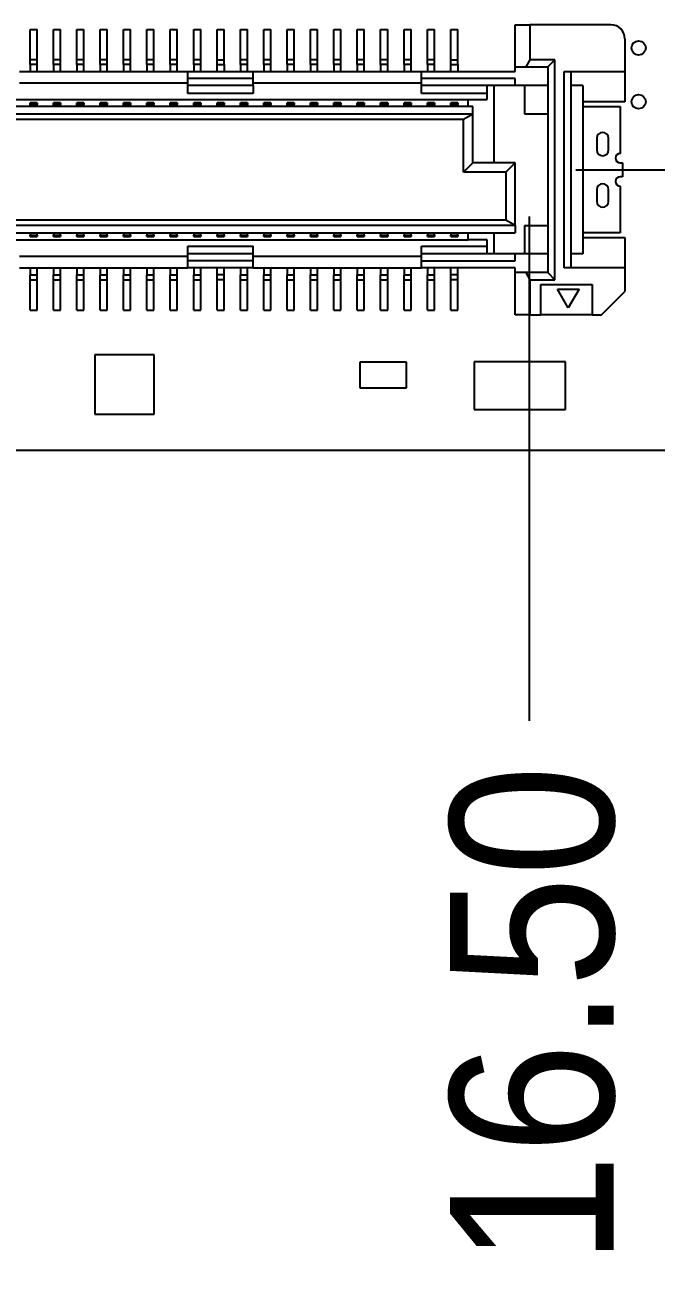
# Model space of a CAD drawing. Header units: millimetres. Extents: x 0 to 895, y 0 to 297.
# Drawn here: x 342.82 to 356.33, y 180.78 to 207.3 of the extents above; entities that cross this region are included whole.
import ezdxf

# ---------------------------------------------------------------- set-up
doc = ezdxf.new("R2010")
doc.units = ezdxf.units.MM
doc.layers.add('0-ADVANTECH-FORM', color=5, linetype='Continuous')
doc.styles.add('SLDTEXTSTYLE0', font='GOTHIC.TTF', dxfattribs={"width": 0.913})
doc.dimstyles.new('SLDDIMSTYLE1', dxfattribs={"dimtxt": 3.5, "dimasz": 3.302, "dimexe": 0, "dimexo": 0.0625, "dimgap": 0.875, "dimtad": 0, "dimtih": 1, "dimtoh": 1, "dimrnd": 1e-09, "dimzin": 12, "dimdsep": 46, "dimtxsty": 'SLDTEXTSTYLE0', "dimblk1": 'NONE', "dimblk2": 'NONE', "dimsah": 1, "dimcen": 0.09, "dimadec": 0, "dimazin": 3, "dimtfac": 1, "dimtofl": 0, "dimtmove": 0, "dimatfit": 3, "dimldrblk": 'NONE', "dimfxl": 1, "dimfrac": 2, "dimtolj": 1, "dimtzin": 12, "dimarcsym": 0})
doc.dimstyles.new('SLDDIMSTYLE3', dxfattribs={"dimtxt": 3.5, "dimasz": 3.302, "dimexe": 0, "dimexo": 0.0625, "dimgap": 0.875, "dimtad": 0, "dimtih": 1, "dimtoh": 1, "dimrnd": 1e-09, "dimzin": 4, "dimdsep": 46, "dimtxsty": 'SLDTEXTSTYLE0', "dimblk1": 'NONE', "dimblk2": 'NONE', "dimsah": 1, "dimcen": 0.09, "dimadec": 0, "dimazin": 1, "dimtfac": 1, "dimtofl": 0, "dimtmove": 0, "dimatfit": 3, "dimldrblk": 'NONE', "dimfxl": 1, "dimfrac": 2, "dimtolj": 1, "dimtzin": 12, "dimarcsym": 0})

# ---------------------------------------------------------------- blocks, each defined once
blk = doc.blocks.new('_D_12')
at = {"layer": '0-ADVANTECH-FORM', "transparency": 16777216}
blk.add_line((353.609, 203.204), (353.609, 192.416), dxfattribs=at)
at = {"layer": '0-ADVANTECH-FORM', "transparency": 16777216, "insert": (351.916, 180.778), "char_height": 3.5, "attachment_point": 1, "rotation": 90, "style": 'SLDTEXTSTYLE0'}
blk.add_mtext('16.50', dxfattribs=at)
blk = doc.blocks.new('_NONE')
blk = doc.blocks.new('_D_13')
at = {"layer": '0-ADVANTECH-FORM', "transparency": 16777216}
blk.add_line((295.909, 203.204), (295.909, 192.416), dxfattribs=at)
at = {"layer": '0-ADVANTECH-FORM', "transparency": 16777216, "insert": (294.216, 180.778), "char_height": 3.5, "attachment_point": 1, "rotation": 90, "style": 'SLDTEXTSTYLE0'}
blk.add_mtext('74.20', dxfattribs=at)
blk = doc.blocks.new('_D_15')
at = {"layer": '0-ADVANTECH-FORM', "transparency": 16777216}
blk.add_line((354.609, 204.204), (376.975, 204.204), dxfattribs=at)
at = {"layer": '0-ADVANTECH-FORM', "transparency": 16777216, "insert": (376.975, 205.897), "char_height": 3.5, "attachment_point": 1, "style": 'SLDTEXTSTYLE0'}
blk.add_mtext('6', dxfattribs=at)

msp = doc.modelspace()

# ---------------------------------------------------------------- linework, layer by layer
at = {"color": 7, "linetype": 'Continuous', "lineweight": 25}
for p, q in [((342.934, 207.204), (343.084, 207.204)), ((342.934, 206.554), (342.934, 207.204)), ((343.084, 206.554), (343.084, 207.204)), ((343.434, 207.204), (343.584, 207.204)), ((343.434, 206.554), (343.434, 207.204)), ((343.584, 206.554), (343.584, 207.204)), ((343.934, 207.204), (344.084, 207.204)), ((343.934, 206.554), (343.934, 207.204)), ((344.084, 206.554), (344.084, 207.204)), ((344.434, 207.204), (344.584, 207.204)), ((344.434, 206.554), (344.434, 207.204)), ((344.584, 206.554), (344.584, 207.204)), ((344.934, 207.204), (345.084, 207.204)), ((344.934, 206.554), (344.934, 207.204)), ((345.084, 206.554), (345.084, 207.204)), ((345.434, 207.204), (345.584, 207.204)), ((345.434, 206.554), (345.434, 207.204)), ((345.584, 206.554), (345.584, 207.204)), ((345.934, 207.204), (346.084, 207.204)), ((345.934, 206.554), (345.934, 207.204)), ((346.084, 206.554), (346.084, 207.204)), ((346.434, 207.204), (346.584, 207.204)), ((346.434, 206.554), (346.434, 207.204)), ((346.584, 206.554), (346.584, 207.204)), ((346.934, 207.204), (347.084, 207.204)), ((346.934, 206.554), (346.934, 207.204)), ((347.084, 206.554), (347.084, 207.204)), ((347.434, 207.204), (347.584, 207.204)), ((347.434, 206.554), (347.434, 207.204)), ((347.584, 206.554), (347.584, 207.204)), ((347.934, 207.204), (348.084, 207.204)), ((347.934, 206.554), (347.934, 207.204)), ((348.084, 206.554), (348.084, 207.204)), ((348.434, 207.204), (348.584, 207.204)), ((348.434, 206.554), (348.434, 207.204)), ((348.584, 206.554), (348.584, 207.204)), ((348.934, 207.204), (349.084, 207.204)), ((348.934, 206.554), (348.934, 207.204)), ((349.084, 206.554), (349.084, 207.204)), ((349.434, 207.204), (349.584, 207.204)), ((349.434, 206.554), (349.434, 207.204)), ((349.584, 206.554), (349.584, 207.204)), ((349.934, 207.204), (350.084, 207.204)), ((349.934, 206.554), (349.934, 207.204)), ((350.084, 206.554), (350.084, 207.204)), ((350.434, 207.204), (350.584, 207.204)), ((350.434, 206.554), (350.434, 207.204)), ((350.584, 206.554), (350.584, 207.204)), ((350.934, 207.204), (351.084, 207.204)), ((350.934, 206.554), (350.934, 207.204)), ((351.084, 206.554), (351.084, 207.204)), ((351.434, 207.204), (351.584, 207.204)), ((351.434, 206.554), (351.434, 207.204)), ((351.584, 206.554), (351.584, 207.204)), ((351.934, 207.204), (352.084, 207.204)), ((351.934, 206.554), (351.934, 207.204)), ((352.084, 206.554), (352.084, 207.204)), ((353.309, 206.404), (353.309, 207.304)), ((353.309, 207.304), (353.626, 207.304)), ((353.626, 207.304), (353.626, 206.554)), ((355.359, 207.304), (353.626, 207.304)), ((355.659, 207.004), (355.659, 206.304)), ((343.084, 206.554), (342.934, 206.554)), ((342.934, 206.454), (342.934, 206.554)), ((342.934, 206.454), (342.934, 206.304)), ((343.084, 206.454), (342.934, 206.454)), ((343.084, 206.454), (343.084, 206.554)), ((343.084, 206.304), (343.084, 206.454)), ((343.584, 206.554), (343.434, 206.554)), ((343.434, 206.454), (343.434, 206.554)), ((343.434, 206.454), (343.434, 206.304)), ((343.584, 206.454), (343.434, 206.454)), ((343.584, 206.454), (343.584, 206.554)), ((343.584, 206.304), (343.584, 206.454)), ((344.084, 206.554), (343.934, 206.554)), ((343.934, 206.454), (343.934, 206.554)), ((343.934, 206.454), (343.934, 206.304)), ((344.084, 206.454), (343.934, 206.454)), ((344.084, 206.454), (344.084, 206.554)), ((344.084, 206.304), (344.084, 206.454)), ((344.584, 206.554), (344.434, 206.554)), ((344.434, 206.454), (344.434, 206.554)), ((344.434, 206.454), (344.434, 206.304)), ((344.584, 206.454), (344.434, 206.454)), ((344.584, 206.454), (344.584, 206.554)), ((344.584, 206.304), (344.584, 206.454)), ((345.084, 206.554), (344.934, 206.554)), ((344.934, 206.454), (344.934, 206.554)), ((344.934, 206.454), (344.934, 206.304)), ((345.084, 206.454), (344.934, 206.454)), ((345.084, 206.454), (345.084, 206.554)), ((345.084, 206.304), (345.084, 206.454)), ((345.584, 206.554), (345.434, 206.554)), ((345.434, 206.454), (345.434, 206.554)), ((345.434, 206.454), (345.434, 206.304)), ((345.584, 206.454), (345.434, 206.454)), ((345.584, 206.454), (345.584, 206.554)), ((345.584, 206.304), (345.584, 206.454)), ((346.084, 206.554), (345.934, 206.554)), ((345.934, 206.454), (345.934, 206.554)), ((346.084, 206.454), (345.934, 206.454)), ((345.934, 206.454), (345.934, 206.304)), ((346.084, 206.454), (346.084, 206.554)), ((346.084, 206.304), (346.084, 206.454)), ((346.584, 206.554), (346.434, 206.554)), ((346.434, 206.454), (346.434, 206.554)), ((346.584, 206.454), (346.434, 206.454)), ((346.434, 206.454), (346.434, 206.304)), ((346.584, 206.454), (346.584, 206.554)), ((346.584, 206.304), (346.584, 206.454)), ((346.934, 206.554), (347.084, 206.554)), ((346.934, 206.454), (346.934, 206.554)), ((346.934, 206.304), (346.934, 206.454)), ((346.934, 206.454), (347.084, 206.454)), ((347.084, 206.454), (347.084, 206.554)), ((347.084, 206.454), (347.084, 206.304)), ((347.584, 206.554), (347.434, 206.554)), ((347.434, 206.454), (347.434, 206.554)), ((347.584, 206.454), (347.434, 206.454)), ((347.434, 206.454), (347.434, 206.304)), ((347.584, 206.454), (347.584, 206.554)), ((347.584, 206.304), (347.584, 206.454)), ((348.084, 206.554), (347.934, 206.554)), ((347.934, 206.454), (347.934, 206.554)), ((347.934, 206.454), (347.934, 206.304)), ((348.084, 206.454), (347.934, 206.454)), ((348.084, 206.454), (348.084, 206.554)), ((348.084, 206.304), (348.084, 206.454)), ((348.584, 206.554), (348.434, 206.554)), ((348.434, 206.454), (348.434, 206.554)), ((348.434, 206.454), (348.434, 206.304)), ((348.584, 206.454), (348.434, 206.454)), ((348.584, 206.454), (348.584, 206.554)), ((348.584, 206.304), (348.584, 206.454)), ((349.084, 206.554), (348.934, 206.554)), ((348.934, 206.454), (348.934, 206.554)), ((349.084, 206.454), (348.934, 206.454)), ((348.934, 206.454), (348.934, 206.304)), ((349.084, 206.454), (349.084, 206.554)), ((349.084, 206.304), (349.084, 206.454)), ((349.584, 206.554), (349.434, 206.554)), ((349.434, 206.454), (349.434, 206.554)), ((349.584, 206.454), (349.434, 206.454)), ((349.434, 206.454), (349.434, 206.304)), ((349.584, 206.454), (349.584, 206.554)), ((349.584, 206.304), (349.584, 206.454)), ((350.084, 206.554), (349.934, 206.554)), ((349.934, 206.454), (349.934, 206.554)), ((350.084, 206.454), (349.934, 206.454)), ((349.934, 206.454), (349.934, 206.304)), ((350.084, 206.454), (350.084, 206.554)), ((350.084, 206.304), (350.084, 206.454)), ((350.584, 206.554), (350.434, 206.554)), ((350.434, 206.454), (350.434, 206.554)), ((350.584, 206.454), (350.434, 206.454)), ((350.434, 206.454), (350.434, 206.304)), ((350.584, 206.454), (350.584, 206.554)), ((350.584, 206.304), (350.584, 206.454)), ((351.084, 206.554), (350.934, 206.554)), ((350.934, 206.454), (350.934, 206.554)), ((351.084, 206.454), (350.934, 206.454)), ((350.934, 206.454), (350.934, 206.304)), ((351.084, 206.454), (351.084, 206.554)), ((351.084, 206.304), (351.084, 206.454)), ((351.584, 206.554), (351.434, 206.554)), ((351.434, 206.454), (351.434, 206.554)), ((351.434, 206.454), (351.434, 206.304)), ((351.584, 206.454), (351.434, 206.454)), ((351.584, 206.454), (351.584, 206.554)), ((351.584, 206.304), (351.584, 206.454)), ((351.934, 206.554), (352.084, 206.554)), ((351.934, 206.454), (351.934, 206.554)), ((351.934, 206.304), (351.934, 206.454)), ((351.934, 206.454), (352.084, 206.454)), ((352.084, 206.454), (352.084, 206.554)), ((352.084, 206.454), (352.084, 206.304)), ((353.309, 206.404), (353.54, 206.404)), ((353.309, 206.304), (353.309, 206.404)), ((353.626, 206.554), (353.54, 206.404)), ((353.54, 206.404), (354.009, 206.404)), ((354.159, 206.554), (353.626, 206.554)), ((354.159, 206.554), (354.009, 206.404)), ((354.009, 206.404), (354.009, 202.004)), ((354.159, 201.854), (354.159, 206.554)), ((342.709, 206.304), (346.309, 206.304)), ((346.309, 206.154), (346.309, 206.304)), ((346.309, 206.304), (347.709, 206.304)), ((347.709, 206.154), (346.309, 206.154)), ((346.309, 206.004), (346.309, 206.154)), ((347.709, 206.154), (347.709, 206.304)), ((347.709, 206.304), (351.309, 206.304)), ((347.709, 206.004), (347.709, 206.154)), ((351.309, 206.154), (351.309, 206.304)), ((351.309, 206.304), (353.309, 206.304)), ((353.309, 206.154), (351.309, 206.154)), ((351.309, 206.004), (351.309, 206.154)), ((353.309, 206.004), (353.309, 206.154)), ((354.359, 206.304), (355.659, 206.304)), ((354.359, 202.104), (354.359, 206.304)), ((354.509, 202.104), (354.509, 206.304)), ((355.659, 206.304), (355.659, 205.654)), ((346.309, 206.054), (342.709, 206.054)), ((347.709, 206.004), (346.309, 206.004)), ((346.309, 205.834), (346.309, 206.004)), ((351.309, 206.054), (347.709, 206.054)), ((347.709, 206.004), (347.709, 205.834)), ((353.309, 206.004), (351.309, 206.004)), ((351.309, 205.834), (351.309, 206.004)), ((352.709, 205.834), (352.709, 206.004)), ((352.859, 204.354), (352.859, 206.004)), ((354.009, 206.004), (353.309, 206.004)), ((353.509, 206.004), (353.509, 205.404)), ((354.759, 206.004), (354.509, 206.004)), ((354.759, 206.004), (354.759, 202.404)), ((297.209, 205.704), (352.309, 205.704)), ((343.084, 205.634), (342.934, 205.634)), ((342.934, 205.601), (342.934, 205.634)), ((342.934, 205.554), (342.934, 205.601)), ((343.084, 205.601), (342.934, 205.601)), ((343.084, 205.634), (343.084, 205.601)), ((343.084, 205.554), (343.084, 205.601)), ((343.584, 205.634), (343.434, 205.634)), ((343.434, 205.601), (343.434, 205.634)), ((343.434, 205.554), (343.434, 205.601)), ((343.584, 205.601), (343.434, 205.601)), ((343.584, 205.634), (343.584, 205.601)), ((343.584, 205.554), (343.584, 205.601)), ((344.084, 205.634), (343.934, 205.634)), ((343.934, 205.601), (343.934, 205.634)), ((343.934, 205.554), (343.934, 205.601)), ((344.084, 205.601), (343.934, 205.601)), ((344.084, 205.634), (344.084, 205.601)), ((344.084, 205.554), (344.084, 205.601)), ((344.584, 205.634), (344.434, 205.634)), ((344.434, 205.601), (344.434, 205.634)), ((344.434, 205.554), (344.434, 205.601)), ((344.584, 205.601), (344.434, 205.601)), ((344.584, 205.634), (344.584, 205.601)), ((344.584, 205.554), (344.584, 205.601)), ((345.084, 205.634), (344.934, 205.634)), ((344.934, 205.601), (344.934, 205.634)), ((344.934, 205.554), (344.934, 205.601)), ((345.084, 205.601), (344.934, 205.601)), ((345.084, 205.634), (345.084, 205.601)), ((345.084, 205.554), (345.084, 205.601)), ((345.584, 205.634), (345.434, 205.634)), ((345.434, 205.601), (345.434, 205.634)), ((345.434, 205.554), (345.434, 205.601)), ((345.584, 205.601), (345.434, 205.601)), ((345.584, 205.634), (345.584, 205.601)), ((345.584, 205.554), (345.584, 205.601)), ((346.084, 205.634), (345.934, 205.634)), ((345.934, 205.601), (345.934, 205.634)), ((345.934, 205.554), (345.934, 205.601)), ((346.084, 205.601), (345.934, 205.601)), ((346.084, 205.634), (346.084, 205.601)), ((346.084, 205.554), (346.084, 205.601)), ((347.709, 205.834), (346.309, 205.834)), ((346.584, 205.634), (346.434, 205.634)), ((346.434, 205.601), (346.434, 205.634)), ((346.434, 205.554), (346.434, 205.601)), ((346.584, 205.601), (346.434, 205.601)), ((346.584, 205.634), (346.584, 205.601)), ((346.584, 205.554), (346.584, 205.601)), ((347.084, 205.634), (346.934, 205.634)), ((346.934, 205.601), (346.934, 205.634)), ((346.934, 205.554), (346.934, 205.601)), ((347.084, 205.601), (346.934, 205.601)), ((347.084, 205.634), (347.084, 205.601)), ((347.084, 205.554), (347.084, 205.601)), ((347.584, 205.634), (347.434, 205.634)), ((347.434, 205.601), (347.434, 205.634)), ((347.434, 205.554), (347.434, 205.601)), ((347.584, 205.601), (347.434, 205.601)), ((347.584, 205.634), (347.584, 205.601)), ((347.584, 205.554), (347.584, 205.601)), ((348.084, 205.634), (347.934, 205.634)), ((347.934, 205.601), (347.934, 205.634)), ((347.934, 205.554), (347.934, 205.601)), ((348.084, 205.601), (347.934, 205.601)), ((348.084, 205.634), (348.084, 205.601)), ((348.084, 205.554), (348.084, 205.601)), ((348.584, 205.634), (348.434, 205.634)), ((348.434, 205.601), (348.434, 205.634)), ((348.434, 205.554), (348.434, 205.601)), ((348.584, 205.601), (348.434, 205.601)), ((348.584, 205.634), (348.584, 205.601)), ((348.584, 205.554), (348.584, 205.601)), ((349.084, 205.634), (348.934, 205.634)), ((348.934, 205.601), (348.934, 205.634)), ((348.934, 205.554), (348.934, 205.601)), ((349.084, 205.601), (348.934, 205.601)), ((349.084, 205.634), (349.084, 205.601)), ((349.084, 205.554), (349.084, 205.601)), ((349.584, 205.634), (349.434, 205.634)), ((349.434, 205.601), (349.434, 205.634)), ((349.434, 205.554), (349.434, 205.601)), ((349.584, 205.601), (349.434, 205.601)), ((349.584, 205.634), (349.584, 205.601)), ((349.584, 205.554), (349.584, 205.601)), ((350.084, 205.634), (349.934, 205.634)), ((349.934, 205.601), (349.934, 205.634)), ((349.934, 205.554), (349.934, 205.601)), ((350.084, 205.601), (349.934, 205.601)), ((350.084, 205.634), (350.084, 205.601)), ((350.084, 205.554), (350.084, 205.601)), ((350.584, 205.634), (350.434, 205.634)), ((350.434, 205.601), (350.434, 205.634)), ((350.434, 205.554), (350.434, 205.601)), ((350.584, 205.601), (350.434, 205.601)), ((350.584, 205.634), (350.584, 205.601)), ((350.584, 205.554), (350.584, 205.601)), ((351.084, 205.634), (350.934, 205.634)), ((350.934, 205.601), (350.934, 205.634)), ((350.934, 205.554), (350.934, 205.601)), ((351.084, 205.601), (350.934, 205.601)), ((351.084, 205.634), (351.084, 205.601)), ((351.084, 205.554), (351.084, 205.601)), ((352.709, 205.834), (351.309, 205.834)), ((351.584, 205.634), (351.434, 205.634)), ((351.434, 205.601), (351.434, 205.634)), ((351.434, 205.554), (351.434, 205.601)), ((351.584, 205.601), (351.434, 205.601)), ((351.584, 205.634), (351.584, 205.601)), ((351.584, 205.554), (351.584, 205.601)), ((352.084, 205.634), (351.934, 205.634)), ((351.934, 205.601), (351.934, 205.634)), ((351.934, 205.554), (351.934, 205.601)), ((352.084, 205.601), (351.934, 205.601)), ((352.084, 205.634), (352.084, 205.601)), ((352.084, 205.554), (352.084, 205.601)), ((352.309, 205.554), (352.309, 205.704)), ((352.309, 205.704), (352.709, 205.704)), ((352.709, 205.704), (352.709, 205.834)), ((355.659, 205.654), (354.759, 205.654)), ((352.409, 205.554), (297.109, 205.554)), ((352.409, 205.394), (297.109, 205.394)), ((352.409, 205.394), (352.209, 205.28)), ((352.409, 205.394), (352.409, 205.554)), ((352.409, 204.354), (352.409, 205.394)), ((353.509, 205.404), (354.009, 205.404)), ((354.759, 205.554), (355.559, 205.554)), ((355.559, 205.554), (355.559, 204.554)), ((352.209, 205.28), (297.309, 205.28)), ((352.209, 204.154), (352.209, 205.28)), ((355.059, 204.879), (355.059, 204.629)), ((355.309, 204.629), (355.309, 204.879)), ((352.409, 204.354), (352.209, 204.154)), ((353.309, 204.354), (352.409, 204.354)), ((353.309, 204.354), (353.109, 204.154)), ((353.309, 203.014), (353.309, 204.354)), ((355.559, 204.354), (355.609, 204.354)), ((355.609, 204.354), (355.609, 204.054)), ((353.109, 204.154), (352.209, 204.154)), ((353.109, 204.154), (353.109, 203.129)), ((355.609, 204.054), (355.559, 204.054)), ((355.059, 203.779), (355.059, 203.529)), ((355.309, 203.529), (355.309, 203.779)), ((355.559, 203.854), (355.559, 202.854)), ((353.309, 203.014), (296.209, 203.014)), ((353.109, 203.129), (296.409, 203.129)), ((353.309, 203.014), (353.109, 203.129)), ((353.309, 203.014), (353.309, 202.854)), ((354.009, 203.004), (353.509, 203.004)), ((353.509, 203.004), (353.509, 202.404)), ((296.209, 202.854), (353.309, 202.854)), ((297.209, 202.704), (352.309, 202.704)), ((342.934, 202.854), (342.934, 202.808)), ((342.934, 202.808), (343.084, 202.808)), ((342.934, 202.774), (342.934, 202.808)), ((342.934, 202.774), (343.084, 202.774)), ((343.084, 202.808), (343.084, 202.854)), ((343.084, 202.808), (343.084, 202.774)), ((343.434, 202.854), (343.434, 202.808)), ((343.434, 202.808), (343.584, 202.808)), ((343.434, 202.774), (343.434, 202.808)), ((343.434, 202.774), (343.584, 202.774)), ((343.584, 202.808), (343.584, 202.854)), ((343.584, 202.808), (343.584, 202.774)), ((343.934, 202.854), (343.934, 202.808)), ((343.934, 202.808), (344.084, 202.808)), ((343.934, 202.774), (343.934, 202.808)), ((343.934, 202.774), (344.084, 202.774)), ((344.084, 202.808), (344.084, 202.854)), ((344.084, 202.808), (344.084, 202.774)), ((344.434, 202.854), (344.434, 202.808)), ((344.434, 202.808), (344.584, 202.808)), ((344.434, 202.774), (344.434, 202.808)), ((344.434, 202.774), (344.584, 202.774)), ((344.584, 202.808), (344.584, 202.854)), ((344.584, 202.808), (344.584, 202.774)), ((344.934, 202.854), (344.934, 202.808)), ((344.934, 202.808), (345.084, 202.808)), ((344.934, 202.774), (344.934, 202.808)), ((344.934, 202.774), (345.084, 202.774)), ((345.084, 202.808), (345.084, 202.854)), ((345.084, 202.808), (345.084, 202.774)), ((345.434, 202.854), (345.434, 202.808)), ((345.434, 202.808), (345.584, 202.808)), ((345.434, 202.774), (345.434, 202.808)), ((345.434, 202.774), (345.584, 202.774)), ((345.584, 202.808), (345.584, 202.854)), ((345.584, 202.808), (345.584, 202.774)), ((345.934, 202.854), (345.934, 202.808)), ((345.934, 202.808), (346.084, 202.808)), ((345.934, 202.774), (345.934, 202.808)), ((345.934, 202.774), (346.084, 202.774)), ((346.084, 202.808), (346.084, 202.854)), ((346.084, 202.808), (346.084, 202.774)), ((346.434, 202.854), (346.434, 202.808)), ((346.434, 202.808), (346.584, 202.808)), ((346.434, 202.774), (346.434, 202.808)), ((346.434, 202.774), (346.584, 202.774)), ((346.584, 202.808), (346.584, 202.854)), ((346.584, 202.808), (346.584, 202.774)), ((346.934, 202.854), (346.934, 202.808)), ((346.934, 202.808), (347.084, 202.808)), ((346.934, 202.774), (346.934, 202.808)), ((346.934, 202.774), (347.084, 202.774)), ((347.084, 202.808), (347.084, 202.854)), ((347.084, 202.808), (347.084, 202.774)), ((347.434, 202.854), (347.434, 202.808)), ((347.434, 202.808), (347.584, 202.808)), ((347.434, 202.774), (347.434, 202.808)), ((347.434, 202.774), (347.584, 202.774)), ((347.584, 202.808), (347.584, 202.854)), ((347.584, 202.808), (347.584, 202.774)), ((347.934, 202.854), (347.934, 202.808)), ((347.934, 202.808), (348.084, 202.808)), ((347.934, 202.774), (347.934, 202.808)), ((347.934, 202.774), (348.084, 202.774)), ((348.084, 202.808), (348.084, 202.854)), ((348.084, 202.808), (348.084, 202.774)), ((348.434, 202.854), (348.434, 202.808)), ((348.434, 202.808), (348.584, 202.808)), ((348.434, 202.774), (348.434, 202.808)), ((348.434, 202.774), (348.584, 202.774)), ((348.584, 202.808), (348.584, 202.854)), ((348.584, 202.808), (348.584, 202.774)), ((348.934, 202.854), (348.934, 202.808)), ((348.934, 202.808), (349.084, 202.808)), ((348.934, 202.774), (348.934, 202.808)), ((348.934, 202.774), (349.084, 202.774)), ((349.084, 202.808), (349.084, 202.854)), ((349.084, 202.808), (349.084, 202.774)), ((349.434, 202.854), (349.434, 202.808)), ((349.434, 202.808), (349.584, 202.808)), ((349.434, 202.774), (349.434, 202.808)), ((349.434, 202.774), (349.584, 202.774)), ((349.584, 202.808), (349.584, 202.854)), ((349.584, 202.808), (349.584, 202.774)), ((349.934, 202.854), (349.934, 202.808)), ((349.934, 202.808), (350.084, 202.808)), ((349.934, 202.774), (349.934, 202.808)), ((349.934, 202.774), (350.084, 202.774)), ((350.084, 202.808), (350.084, 202.854)), ((350.084, 202.808), (350.084, 202.774)), ((350.434, 202.854), (350.434, 202.808)), ((350.434, 202.808), (350.584, 202.808)), ((350.434, 202.774), (350.434, 202.808)), ((350.434, 202.774), (350.584, 202.774)), ((350.584, 202.808), (350.584, 202.854)), ((350.584, 202.808), (350.584, 202.774)), ((350.934, 202.854), (350.934, 202.808)), ((350.934, 202.808), (351.084, 202.808)), ((350.934, 202.774), (350.934, 202.808)), ((350.934, 202.774), (351.084, 202.774)), ((351.084, 202.808), (351.084, 202.854)), ((351.084, 202.808), (351.084, 202.774)), ((351.434, 202.854), (351.434, 202.808)), ((351.434, 202.808), (351.584, 202.808)), ((351.434, 202.774), (351.434, 202.808)), ((351.434, 202.774), (351.584, 202.774)), ((351.584, 202.808), (351.584, 202.854)), ((351.584, 202.808), (351.584, 202.774)), ((351.934, 202.854), (351.934, 202.808)), ((351.934, 202.808), (352.084, 202.808)), ((351.934, 202.774), (351.934, 202.808)), ((351.934, 202.774), (352.084, 202.774)), ((352.084, 202.808), (352.084, 202.854)), ((352.084, 202.808), (352.084, 202.774)), ((352.309, 202.704), (352.309, 202.854)), ((352.709, 202.704), (352.309, 202.704)), ((352.709, 202.574), (352.709, 202.704)), ((352.859, 202.404), (352.859, 202.854)), ((355.559, 202.854), (354.759, 202.854)), ((354.759, 202.754), (355.659, 202.754)), ((355.659, 202.754), (355.659, 202.104)), ((346.309, 202.574), (347.709, 202.574)), ((346.309, 202.404), (346.309, 202.574)), ((346.309, 202.254), (346.309, 202.404)), ((347.709, 202.404), (346.309, 202.404)), ((347.709, 202.404), (347.709, 202.574)), ((347.709, 202.254), (347.709, 202.404)), ((351.309, 202.574), (352.709, 202.574)), ((351.309, 202.404), (351.309, 202.574)), ((353.309, 202.404), (351.309, 202.404)), ((351.309, 202.254), (351.309, 202.404)), ((352.709, 202.404), (352.709, 202.574)), ((353.309, 202.254), (353.309, 202.404)), ((354.009, 202.404), (353.309, 202.404)), ((354.759, 202.404), (354.509, 202.404)), ((342.709, 202.354), (346.309, 202.354)), ((347.709, 202.254), (346.309, 202.254)), ((346.309, 202.104), (346.309, 202.254)), ((347.709, 202.354), (351.309, 202.354)), ((347.709, 202.104), (347.709, 202.254)), ((351.309, 202.104), (351.309, 202.254)), ((351.309, 202.254), (353.309, 202.254)), ((342.709, 202.104), (346.309, 202.104)), ((342.934, 202.104), (342.934, 201.954)), ((342.934, 201.954), (343.084, 201.954)), ((342.934, 201.854), (342.934, 201.954)), ((343.084, 201.954), (343.084, 202.104)), ((343.084, 201.854), (343.084, 201.954)), ((343.434, 202.104), (343.434, 201.954)), ((343.434, 201.954), (343.584, 201.954)), ((343.434, 201.854), (343.434, 201.954)), ((343.584, 201.954), (343.584, 202.104)), ((343.584, 201.854), (343.584, 201.954)), ((343.934, 202.104), (343.934, 201.954)), ((343.934, 201.954), (344.084, 201.954)), ((343.934, 201.854), (343.934, 201.954)), ((344.084, 201.954), (344.084, 202.104)), ((344.084, 201.854), (344.084, 201.954)), ((344.434, 202.104), (344.434, 201.954)), ((344.434, 201.954), (344.584, 201.954)), ((344.434, 201.854), (344.434, 201.954)), ((344.584, 201.954), (344.584, 202.104)), ((344.584, 201.854), (344.584, 201.954)), ((344.934, 202.104), (344.934, 201.954)), ((344.934, 201.954), (345.084, 201.954)), ((344.934, 201.854), (344.934, 201.954)), ((345.084, 201.954), (345.084, 202.104)), ((345.084, 201.854), (345.084, 201.954)), ((345.434, 202.104), (345.434, 201.954)), ((345.434, 201.954), (345.584, 201.954)), ((345.434, 201.854), (345.434, 201.954)), ((345.584, 201.954), (345.584, 202.104)), ((345.584, 201.854), (345.584, 201.954)), ((345.934, 202.104), (345.934, 201.954)), ((345.934, 201.954), (346.084, 201.954)), ((345.934, 201.854), (345.934, 201.954)), ((346.084, 201.954), (346.084, 202.104)), ((346.084, 201.854), (346.084, 201.954)), ((347.709, 202.104), (346.309, 202.104)), ((346.434, 202.104), (346.434, 201.954)), ((346.434, 201.954), (346.584, 201.954)), ((346.434, 201.854), (346.434, 201.954)), ((346.584, 201.954), (346.584, 202.104)), ((346.584, 201.854), (346.584, 201.954)), ((346.934, 201.954), (346.934, 202.104)), ((347.084, 201.954), (346.934, 201.954)), ((346.934, 201.854), (346.934, 201.954)), ((347.084, 201.954), (347.084, 202.104)), ((347.084, 201.854), (347.084, 201.954)), ((347.434, 202.104), (347.434, 201.954)), ((347.434, 201.954), (347.584, 201.954)), ((347.434, 201.854), (347.434, 201.954)), ((347.584, 201.954), (347.584, 202.104)), ((347.584, 201.854), (347.584, 201.954)), ((347.709, 202.104), (351.309, 202.104)), ((347.934, 202.104), (347.934, 201.954)), ((347.934, 201.954), (348.084, 201.954)), ((347.934, 201.854), (347.934, 201.954)), ((348.084, 201.954), (348.084, 202.104)), ((348.084, 201.854), (348.084, 201.954)), ((348.434, 202.104), (348.434, 201.954)), ((348.434, 201.954), (348.584, 201.954)), ((348.434, 201.854), (348.434, 201.954)), ((348.584, 201.954), (348.584, 202.104)), ((348.584, 201.854), (348.584, 201.954)), ((348.934, 202.104), (348.934, 201.954)), ((348.934, 201.954), (349.084, 201.954)), ((348.934, 201.854), (348.934, 201.954)), ((349.084, 201.954), (349.084, 202.104)), ((349.084, 201.854), (349.084, 201.954)), ((349.434, 202.104), (349.434, 201.954)), ((349.434, 201.954), (349.584, 201.954)), ((349.434, 201.854), (349.434, 201.954)), ((349.584, 201.954), (349.584, 202.104)), ((349.584, 201.854), (349.584, 201.954)), ((349.934, 202.104), (349.934, 201.954)), ((349.934, 201.954), (350.084, 201.954)), ((349.934, 201.854), (349.934, 201.954)), ((350.084, 201.954), (350.084, 202.104)), ((350.084, 201.854), (350.084, 201.954)), ((350.434, 202.104), (350.434, 201.954)), ((350.434, 201.954), (350.584, 201.954)), ((350.434, 201.854), (350.434, 201.954)), ((350.584, 201.954), (350.584, 202.104)), ((350.584, 201.854), (350.584, 201.954)), ((350.934, 202.104), (350.934, 201.954)), ((350.934, 201.954), (351.084, 201.954)), ((350.934, 201.854), (350.934, 201.954)), ((351.084, 201.954), (351.084, 202.104)), ((351.084, 201.854), (351.084, 201.954)), ((353.309, 202.104), (351.309, 202.104)), ((351.434, 202.104), (351.434, 201.954)), ((351.434, 201.954), (351.584, 201.954)), ((351.434, 201.854), (351.434, 201.954)), ((351.584, 201.954), (351.584, 202.104)), ((351.584, 201.854), (351.584, 201.954)), ((351.934, 201.954), (351.934, 202.104)), ((352.084, 201.954), (351.934, 201.954)), ((351.934, 201.854), (351.934, 201.954)), ((352.084, 201.954), (352.084, 202.104)), ((352.084, 201.854), (352.084, 201.954)), ((353.309, 202.004), (353.309, 202.104)), ((353.54, 202.004), (353.309, 202.004)), ((353.309, 201.104), (353.309, 202.004)), ((353.54, 202.004), (353.626, 201.854)), ((354.009, 202.004), (353.54, 202.004)), ((354.009, 202.004), (354.159, 201.854)), ((355.659, 202.104), (354.359, 202.104)), ((355.659, 202.104), (355.659, 201.604)), ((342.934, 201.854), (343.084, 201.854)), ((342.934, 201.204), (342.934, 201.854)), ((343.084, 201.204), (343.084, 201.854)), ((343.434, 201.854), (343.584, 201.854)), ((343.434, 201.204), (343.434, 201.854)), ((343.584, 201.204), (343.584, 201.854)), ((343.934, 201.854), (344.084, 201.854)), ((343.934, 201.204), (343.934, 201.854)), ((344.084, 201.204), (344.084, 201.854)), ((344.434, 201.854), (344.584, 201.854)), ((344.434, 201.204), (344.434, 201.854)), ((344.584, 201.204), (344.584, 201.854)), ((344.934, 201.854), (345.084, 201.854)), ((344.934, 201.204), (344.934, 201.854)), ((345.084, 201.204), (345.084, 201.854)), ((345.434, 201.854), (345.584, 201.854)), ((345.434, 201.204), (345.434, 201.854)), ((345.584, 201.204), (345.584, 201.854)), ((345.934, 201.854), (346.084, 201.854)), ((345.934, 201.204), (345.934, 201.854)), ((346.084, 201.204), (346.084, 201.854)), ((346.434, 201.854), (346.584, 201.854)), ((346.434, 201.204), (346.434, 201.854)), ((346.584, 201.204), (346.584, 201.854)), ((347.084, 201.854), (346.934, 201.854)), ((346.934, 201.204), (346.934, 201.854)), ((347.084, 201.204), (347.084, 201.854)), ((347.434, 201.854), (347.584, 201.854)), ((347.434, 201.204), (347.434, 201.854)), ((347.584, 201.204), (347.584, 201.854)), ((347.934, 201.854), (348.084, 201.854)), ((347.934, 201.204), (347.934, 201.854)), ((348.084, 201.204), (348.084, 201.854)), ((348.434, 201.854), (348.584, 201.854)), ((348.434, 201.204), (348.434, 201.854)), ((348.584, 201.204), (348.584, 201.854)), ((348.934, 201.854), (349.084, 201.854)), ((348.934, 201.204), (348.934, 201.854)), ((349.084, 201.204), (349.084, 201.854)), ((349.434, 201.854), (349.584, 201.854)), ((349.434, 201.204), (349.434, 201.854)), ((349.584, 201.204), (349.584, 201.854)), ((349.934, 201.854), (350.084, 201.854)), ((349.934, 201.204), (349.934, 201.854)), ((350.084, 201.204), (350.084, 201.854)), ((350.434, 201.854), (350.584, 201.854)), ((350.434, 201.204), (350.434, 201.854)), ((350.584, 201.204), (350.584, 201.854)), ((350.934, 201.854), (351.084, 201.854)), ((350.934, 201.204), (350.934, 201.854)), ((351.084, 201.204), (351.084, 201.854)), ((351.434, 201.854), (351.584, 201.854)), ((351.434, 201.204), (351.434, 201.854)), ((351.584, 201.204), (351.584, 201.854)), ((352.084, 201.854), (351.934, 201.854)), ((351.934, 201.204), (351.934, 201.854)), ((352.084, 201.204), (352.084, 201.854)), ((353.626, 201.854), (353.626, 201.104)), ((353.626, 201.854), (354.159, 201.854)), ((353.859, 201.754), (354.959, 201.754)), ((353.859, 201.104), (353.859, 201.754)), ((354.448, 201.254), (354.217, 201.654)), ((354.217, 201.654), (354.679, 201.654)), ((354.679, 201.654), (354.448, 201.254)), ((354.959, 201.754), (354.959, 201.104)), ((355.159, 201.104), (355.659, 201.604)), ((342.934, 201.204), (343.084, 201.204)), ((343.434, 201.204), (343.584, 201.204)), ((343.934, 201.204), (344.084, 201.204)), ((344.434, 201.204), (344.584, 201.204)), ((344.934, 201.204), (345.084, 201.204)), ((345.434, 201.204), (345.584, 201.204)), ((345.934, 201.204), (346.084, 201.204)), ((346.434, 201.204), (346.584, 201.204)), ((346.934, 201.204), (347.084, 201.204)), ((347.434, 201.204), (347.584, 201.204)), ((347.934, 201.204), (348.084, 201.204)), ((348.434, 201.204), (348.584, 201.204)), ((348.934, 201.204), (349.084, 201.204)), ((349.434, 201.204), (349.584, 201.204)), ((349.934, 201.204), (350.084, 201.204)), ((350.434, 201.204), (350.584, 201.204)), ((350.934, 201.204), (351.084, 201.204)), ((351.434, 201.204), (351.584, 201.204)), ((351.934, 201.204), (352.084, 201.204)), ((353.626, 201.104), (353.309, 201.104)), ((353.626, 201.104), (353.859, 201.104)), ((354.959, 201.104), (353.859, 201.104)), ((354.959, 201.104), (355.159, 201.104)), ((344.316, 200.249), (344.316, 198.979)), ((345.586, 200.249), (344.316, 200.249)), ((345.586, 198.979), (345.586, 200.249)), ((349.988, 200.092), (349.988, 199.542)), ((350.988, 200.092), (349.988, 200.092)), ((350.988, 199.542), (350.988, 200.092)), ((352.431, 200.096), (352.431, 199.08)), ((354.387, 200.096), (352.431, 200.096)), ((354.387, 199.08), (354.387, 200.096)), ((349.988, 199.542), (350.988, 199.542)), ((344.316, 198.979), (345.586, 198.979)), ((352.431, 199.08), (354.387, 199.08)), ((368.109, 198.204), (288.109, 198.204))]:
    msp.add_line(p, q, dxfattribs=at)
for centre in [(355.952, 206.81), (355.952, 205.66)]:
    msp.add_circle(centre, 0.152, dxfattribs=at)
for centre, radius, start, end in [((355.359, 207.004), 0.3, 360, 90), ((355.184, 204.879), 0.125, 360, 180), ((355.184, 204.629), 0.125, 180, 0), ((355.559, 204.454), 0.1, 90, 270), ((355.559, 203.954), 0.1, 90, 270), ((355.184, 203.779), 0.125, 360, 180), ((355.184, 203.529), 0.125, 180, 0)]:
    msp.add_arc(centre, radius, start, end, dxfattribs=at)

# ---------------------------------------------------------------- dimensions: what is measured, and where the dimension line sits
at = {"layer": '0-ADVANTECH-FORM'}
for feature_location, offset, dtype, origin, dimstyle, picture, middle in [((353.609, 204.204), (23.366, 0), 0, (368.109, 198.204), 'SLDDIMSTYLE1', '_D_15', (378.268, 204.204)), ((295.909, 204.204), (0, -11.789), 1, (370.109, 200.204), 'SLDDIMSTYLE3', '_D_13', (295.909, 186.597)), ((353.609, 204.204), (0, -11.789), 1, (370.109, 200.204), 'SLDDIMSTYLE3', '_D_12', (353.609, 186.597))]:
    dim = msp.add_ordinate_dim(feature_location=feature_location, offset=offset, dtype=dtype, origin=origin, dimstyle=dimstyle, dxfattribs=at)
    dim.commit()
    dim.dimension.update_dxf_attribs({"geometry": picture, "text_midpoint": middle})

doc.saveas('drawing.dxf')
